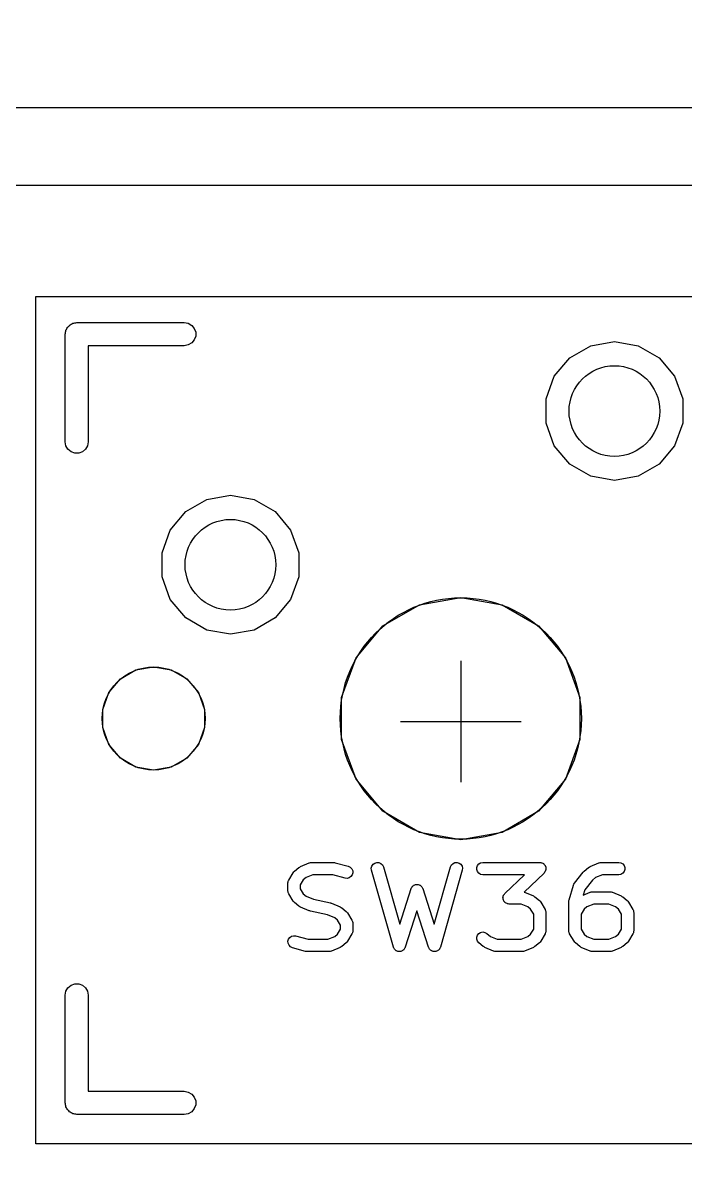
# Model space of a CAD drawing. Header units: millimetres. Extents: x 71 to 299, y 93 to 256.
# Drawn here: x 207.21 to 218.16, y 151.27 to 170.27 of the extents above; entities that cross this region are included whole.
import ezdxf

# ---------------------------------------------------------------- set-up
doc = ezdxf.new("R2010")
doc.units = ezdxf.units.MM
for name, color, linetype in [('BLACK', 7, 'Continuous'), ('PCB', 4, 'Continuous'), ('PCB_参照', 4, 'Continuous'), ('プレート', 6, 'Continuous'), ('物理キー', 7, 'Continuous')]:
    doc.layers.add(name, color=color, linetype=linetype)

# ---------------------------------------------------------------- blocks, each defined once
blk = doc.blocks.new('PCB詳細')
at = {"layer": 'BLACK'}
for p, q in [((143.721, -91.5848), (143.729, -91.5704)), ((143.729, -91.5704), (143.735, -91.5547)), ((143.735, -91.5547), (143.746, -91.542)), ((143.746, -91.542), (143.754, -91.5275)), ((143.754, -91.5275), (143.767, -91.5168)), ((143.767, -91.5168), (143.778, -91.5041)), ((143.778, -91.5041), (143.792, -91.4957)), ((143.792, -91.4957), (143.805, -91.485)), ((143.805, -91.485), (143.82, -91.4793)), ((143.82, -91.4793), (143.835, -91.471)), ((143.835, -91.471), (143.851, -91.4681)), ((143.851, -91.4681), (143.867, -91.4624)), ((143.867, -91.4624), (143.884, -91.4624)), ((143.884, -91.4624), (143.9, -91.4595)), ((143.9, -91.4595), (145.678, -91.4595)), ((145.678, -91.4595), (145.743, -91.471)), ((145.743, -91.471), (145.8, -91.5041)), ((145.8, -91.5041), (145.843, -91.5547)), ((145.843, -91.5547), (145.866, -91.6169)), ((143.709, -91.65), (143.712, -91.6336)), ((143.709, -93.428), (143.709, -91.65)), ((143.712, -91.6169), (143.718, -91.6013)), ((143.712, -91.6336), (143.712, -91.6169)), ((143.718, -91.6013), (143.721, -91.5848)), ((145.843, -91.7452), (145.8, -91.7959)), ((145.866, -91.6831), (145.843, -91.7452)), ((145.866, -91.6169), (145.866, -91.6831)), ((145.678, -91.8405), (144.09, -91.8405)), ((144.09, -91.8405), (144.09, -93.428)), ((145.743, -91.829), (145.678, -91.8405)), ((145.8, -91.7959), (145.743, -91.829)), ((152.052, -92.0411), (152.398, -91.8418)), ((152.398, -91.8418), (152.79, -91.7726)), ((152.79, -91.7726), (153.182, -91.8418)), ((153.182, -91.8418), (153.528, -92.0411)), ((151.796, -92.3463), (152.052, -92.0411)), ((153.528, -92.0411), (153.784, -92.3463)), ((151.66, -92.7208), (151.796, -92.3463)), ((153.784, -92.3463), (153.92, -92.7208)), ((151.66, -93.1192), (151.66, -92.7208)), ((153.92, -92.7208), (153.92, -93.1192)), ((151.796, -93.4937), (151.66, -93.1192)), ((153.92, -93.1192), (153.784, -93.4937)), ((143.721, -93.4932), (143.709, -93.428)), ((144.09, -93.428), (144.079, -93.4932)), ((143.754, -93.5505), (143.721, -93.4932)), ((143.805, -93.593), (143.754, -93.5505)), ((143.867, -93.6156), (143.805, -93.593)), ((143.933, -93.6156), (143.867, -93.6156)), ((143.995, -93.593), (143.933, -93.6156)), ((144.046, -93.5505), (143.995, -93.593)), ((144.079, -93.4932), (144.046, -93.5505)), ((152.052, -93.7989), (151.796, -93.4937)), ((153.784, -93.4937), (153.528, -93.7989)), ((152.398, -93.9982), (152.052, -93.7989)), ((153.528, -93.7989), (153.182, -93.9982)), ((152.79, -94.0674), (152.398, -93.9982)), ((153.182, -93.9982), (152.79, -94.0674)), ((145.702, -94.5811), (146.048, -94.3818)), ((146.048, -94.3818), (146.44, -94.3126)), ((146.44, -94.3126), (146.832, -94.3818)), ((146.832, -94.3818), (147.178, -94.5811)), ((145.446, -94.8863), (145.702, -94.5811)), ((147.178, -94.5811), (147.434, -94.8863)), ((145.31, -95.2608), (145.446, -94.8863)), ((147.434, -94.8863), (147.57, -95.2608)), ((145.31, -95.6592), (145.31, -95.2608)), ((147.57, -95.2608), (147.57, -95.6592)), ((145.446, -96.0337), (145.31, -95.6592)), ((147.57, -95.6592), (147.434, -96.0337)), ((145.702, -96.3389), (145.446, -96.0337)), ((147.434, -96.0337), (147.178, -96.3389)), ((148.963, -96.4667), (149.565, -96.1192)), ((149.565, -96.1192), (150.25, -95.9985)), ((150.25, -95.9985), (150.935, -96.1192)), ((150.935, -96.1192), (151.537, -96.4667)), ((146.048, -96.5382), (145.702, -96.3389)), ((147.178, -96.3389), (146.832, -96.5382)), ((148.517, -96.9992), (148.963, -96.4667)), ((151.537, -96.4667), (151.983, -96.9992)), ((146.44, -96.6074), (146.048, -96.5382)), ((146.832, -96.5382), (146.44, -96.6074)), ((148.279, -97.6524), (148.517, -96.9992)), ((151.983, -96.9992), (152.221, -97.6524)), ((144.621, -97.3457), (144.878, -97.1974)), ((144.878, -97.1974), (145.17, -97.1458)), ((145.17, -97.1458), (145.462, -97.1974)), ((145.462, -97.1974), (145.719, -97.3457)), ((144.43, -97.5729), (144.621, -97.3457)), ((145.719, -97.3457), (145.91, -97.5729)), ((144.329, -97.8517), (144.43, -97.5729)), ((145.91, -97.5729), (146.011, -97.8517)), ((148.279, -98.3476), (148.279, -97.6524)), ((152.221, -97.6524), (152.221, -98.3476)), ((144.329, -98.1483), (144.329, -97.8517)), ((146.011, -97.8517), (146.011, -98.1483)), ((144.43, -98.4271), (144.329, -98.1483)), ((146.011, -98.1483), (145.91, -98.4271)), ((148.517, -99.0008), (148.279, -98.3476)), ((152.221, -98.3476), (151.983, -99.0008)), ((144.621, -98.6543), (144.43, -98.4271)), ((145.91, -98.4271), (145.719, -98.6543)), ((144.878, -98.8026), (144.621, -98.6543)), ((145.719, -98.6543), (145.462, -98.8026)), ((145.17, -98.8541), (144.878, -98.8026)), ((145.462, -98.8026), (145.17, -98.8541)), ((148.963, -99.5332), (148.517, -99.0008)), ((151.983, -99.0008), (151.537, -99.5332)), ((149.565, -99.8808), (148.963, -99.5332)), ((151.537, -99.5332), (150.935, -99.8808)), ((150.25, -100.002), (149.565, -99.8808)), ((150.935, -99.8808), (150.25, -100.002)), ((147.5, -100.522), (147.572, -100.462)), ((147.572, -100.462), (147.586, -100.454)), ((147.586, -100.454), (147.598, -100.446)), ((147.598, -100.446), (147.743, -100.386)), ((147.743, -100.386), (147.746, -100.385)), ((147.746, -100.385), (147.748, -100.384)), ((147.748, -100.384), (147.763, -100.381)), ((147.763, -100.381), (147.778, -100.378)), ((147.778, -100.378), (147.78, -100.378)), ((147.78, -100.378), (147.783, -100.378)), ((147.783, -100.378), (148.145, -100.378)), ((148.145, -100.378), (148.159, -100.38)), ((148.159, -100.38), (148.173, -100.382)), ((148.173, -100.382), (148.39, -100.442)), ((148.39, -100.442), (148.422, -100.457)), ((148.422, -100.457), (148.447, -100.482)), ((148.447, -100.482), (148.462, -100.515)), ((148.77, -100.472), (148.778, -100.438)), ((148.773, -100.507), (148.77, -100.472)), ((149.136, -101.777), (148.773, -100.507)), ((148.778, -100.438), (148.798, -100.409)), ((148.798, -100.409), (148.827, -100.388)), ((148.827, -100.388), (148.861, -100.378)), ((148.861, -100.378), (148.896, -100.381)), ((148.896, -100.381), (148.928, -100.395)), ((148.928, -100.395), (148.953, -100.42)), ((148.953, -100.42), (148.969, -100.452)), ((148.969, -100.452), (149.24, -101.399)), ((149.809, -101.399), (150.08, -100.452)), ((150.275, -100.507), (149.912, -101.777)), ((150.08, -100.452), (150.095, -100.42)), ((150.095, -100.42), (150.121, -100.395)), ((150.121, -100.395), (150.153, -100.381)), ((150.153, -100.381), (150.188, -100.378)), ((150.188, -100.378), (150.222, -100.388)), ((150.222, -100.388), (150.25, -100.409)), ((150.25, -100.409), (150.27, -100.438)), ((150.27, -100.438), (150.279, -100.472)), ((150.279, -100.472), (150.275, -100.507)), ((150.513, -100.462), (150.525, -100.429)), ((150.513, -100.497), (150.513, -100.462)), ((150.525, -100.53), (150.513, -100.497)), ((150.525, -100.429), (150.548, -100.402)), ((150.548, -100.402), (150.578, -100.384)), ((150.578, -100.384), (150.613, -100.378)), ((150.613, -100.378), (151.556, -100.378)), ((151.556, -100.378), (151.571, -100.38)), ((151.571, -100.38), (151.585, -100.382)), ((151.585, -100.382), (151.588, -100.383)), ((151.588, -100.383), (151.591, -100.384)), ((151.591, -100.384), (151.604, -100.391)), ((151.604, -100.391), (151.617, -100.398)), ((151.617, -100.398), (151.619, -100.4)), ((151.619, -100.4), (151.622, -100.402)), ((151.622, -100.402), (151.631, -100.413)), ((151.631, -100.413), (151.641, -100.423)), ((151.641, -100.423), (151.642, -100.426)), ((151.642, -100.426), (151.644, -100.429)), ((151.644, -100.429), (151.649, -100.442)), ((151.649, -100.442), (151.655, -100.456)), ((151.656, -100.497), (151.651, -100.511)), ((151.655, -100.456), (151.655, -100.459)), ((151.655, -100.459), (151.656, -100.462)), ((151.656, -100.462), (151.656, -100.476)), ((151.656, -100.476), (151.657, -100.491)), ((151.657, -100.491), (151.656, -100.494)), ((151.656, -100.494), (151.656, -100.497)), ((152.29, -100.522), (152.362, -100.462)), ((152.362, -100.462), (152.375, -100.454)), ((152.375, -100.454), (152.388, -100.446)), ((152.388, -100.446), (152.533, -100.386)), ((152.533, -100.386), (152.536, -100.385)), ((152.536, -100.385), (152.538, -100.384)), ((152.538, -100.384), (152.553, -100.381)), ((152.553, -100.381), (152.568, -100.378)), ((152.568, -100.378), (152.57, -100.378)), ((152.57, -100.378), (152.572, -100.378)), ((152.572, -100.378), (152.863, -100.378)), ((152.863, -100.378), (152.897, -100.384)), ((152.897, -100.384), (152.928, -100.402)), ((152.928, -100.402), (152.951, -100.429)), ((152.951, -100.429), (152.963, -100.462)), ((152.963, -100.497), (152.951, -100.53)), ((152.963, -100.462), (152.963, -100.497)), ((147.393, -100.702), (147.395, -100.695)), ((147.395, -100.695), (147.397, -100.687)), ((147.397, -100.687), (147.402, -100.678)), ((147.402, -100.678), (147.405, -100.669)), ((147.405, -100.669), (147.478, -100.548)), ((147.478, -100.548), (147.489, -100.535)), ((147.489, -100.535), (147.5, -100.522)), ((147.643, -100.668), (147.594, -100.75)), ((147.691, -100.628), (147.643, -100.668)), ((147.803, -100.581), (147.691, -100.628)), ((148.132, -100.581), (147.803, -100.581)), ((148.336, -100.638), (148.132, -100.581)), ((148.371, -100.641), (148.336, -100.638)), ((148.405, -100.632), (148.371, -100.641)), ((148.434, -100.612), (148.405, -100.632)), ((148.455, -100.584), (148.434, -100.612)), ((148.464, -100.55), (148.455, -100.584)), ((148.462, -100.515), (148.464, -100.55)), ((150.548, -100.557), (150.525, -100.53)), ((150.578, -100.575), (150.548, -100.557)), ((150.613, -100.581), (150.578, -100.575)), ((151.302, -100.581), (150.613, -100.581)), ((150.978, -100.89), (151.302, -100.581)), ((151.626, -100.553), (151.297, -100.867)), ((151.635, -100.541), (151.626, -100.553)), ((151.644, -100.53), (151.635, -100.541)), ((151.645, -100.527), (151.644, -100.53)), ((151.647, -100.525), (151.645, -100.527)), ((151.651, -100.511), (151.647, -100.525)), ((152.13, -100.718), (152.275, -100.537)), ((152.275, -100.537), (152.283, -100.53)), ((152.283, -100.53), (152.29, -100.522)), ((152.427, -100.672), (152.301, -100.83)), ((152.48, -100.628), (152.427, -100.672)), ((152.593, -100.581), (152.48, -100.628)), ((152.863, -100.581), (152.593, -100.581)), ((152.897, -100.575), (152.863, -100.581)), ((152.928, -100.557), (152.897, -100.575)), ((152.951, -100.53), (152.928, -100.557)), ((147.391, -100.721), (147.392, -100.712)), ((147.391, -100.842), (147.391, -100.721)), ((147.392, -100.852), (147.391, -100.842)), ((147.392, -100.712), (147.393, -100.702)), ((147.393, -100.862), (147.392, -100.852)), ((147.395, -100.869), (147.393, -100.862)), ((147.397, -100.877), (147.395, -100.869)), ((147.402, -100.886), (147.397, -100.877)), ((147.405, -100.895), (147.402, -100.886)), ((147.594, -100.75), (147.594, -100.814)), ((147.594, -100.814), (147.643, -100.896)), ((149.24, -101.399), (149.428, -100.811)), ((149.428, -100.811), (149.429, -100.808)), ((149.429, -100.808), (149.43, -100.804)), ((149.43, -100.804), (149.438, -100.792)), ((149.438, -100.792), (149.444, -100.78)), ((149.444, -100.78), (149.447, -100.777)), ((149.447, -100.777), (149.449, -100.774)), ((149.449, -100.774), (149.46, -100.766)), ((149.46, -100.766), (149.47, -100.756)), ((149.47, -100.756), (149.474, -100.755)), ((149.474, -100.755), (149.477, -100.752)), ((149.477, -100.752), (149.49, -100.748)), ((149.49, -100.748), (149.503, -100.743)), ((149.503, -100.743), (149.507, -100.743)), ((149.507, -100.743), (149.511, -100.742)), ((149.511, -100.742), (149.524, -100.742)), ((149.524, -100.742), (149.538, -100.742)), ((149.538, -100.742), (149.542, -100.743)), ((149.542, -100.743), (149.546, -100.743)), ((149.546, -100.743), (149.559, -100.748)), ((149.559, -100.748), (149.572, -100.752)), ((149.572, -100.752), (149.575, -100.755)), ((149.575, -100.755), (149.579, -100.756)), ((149.579, -100.756), (149.589, -100.766)), ((149.589, -100.766), (149.599, -100.774)), ((149.599, -100.774), (149.602, -100.777)), ((149.602, -100.777), (149.605, -100.78)), ((149.605, -100.78), (149.611, -100.792)), ((149.611, -100.792), (149.618, -100.804)), ((149.618, -100.804), (149.619, -100.808)), ((149.619, -100.808), (149.621, -100.811)), ((149.621, -100.811), (149.809, -101.399)), ((151.297, -100.867), (151.301, -100.868)), ((151.301, -100.868), (151.303, -100.869)), ((151.303, -100.869), (151.305, -100.87)), ((151.305, -100.87), (151.45, -100.93)), ((152.04, -100.995), (152.112, -100.753)), ((152.112, -100.753), (152.113, -100.751)), ((152.113, -100.749), (152.121, -100.735)), ((152.113, -100.751), (152.113, -100.749)), ((152.121, -100.735), (152.128, -100.721)), ((152.128, -100.721), (152.129, -100.72)), ((152.129, -100.72), (152.13, -100.718)), ((152.301, -100.83), (152.275, -100.917)), ((152.275, -100.917), (152.388, -100.87)), ((152.388, -100.87), (152.39, -100.869)), ((152.39, -100.869), (152.392, -100.868)), ((152.392, -100.868), (152.408, -100.865)), ((152.408, -100.865), (152.422, -100.862)), ((152.422, -100.862), (152.425, -100.862)), ((152.425, -100.862), (152.427, -100.862)), ((152.427, -100.862), (152.717, -100.862)), ((152.717, -100.862), (152.72, -100.862)), ((152.72, -100.862), (152.722, -100.862)), ((152.722, -100.862), (152.737, -100.865)), ((152.737, -100.865), (152.752, -100.868)), ((152.752, -100.868), (152.754, -100.869)), ((152.754, -100.869), (152.757, -100.87)), ((152.757, -100.87), (152.902, -100.93)), ((147.478, -101.016), (147.405, -100.895)), ((147.489, -101.028), (147.478, -101.016)), ((147.5, -101.041), (147.489, -101.028)), ((147.572, -101.102), (147.5, -101.041)), ((147.643, -100.896), (147.691, -100.936)), ((147.691, -100.936), (147.813, -100.987)), ((147.813, -100.987), (148.094, -101.045)), ((148.094, -101.045), (148.103, -101.049)), ((148.103, -101.049), (148.112, -101.051)), ((148.112, -101.051), (148.257, -101.111)), ((150.947, -100.952), (150.948, -100.949)), ((150.948, -100.966), (150.947, -100.952)), ((150.948, -100.946), (150.953, -100.932)), ((150.948, -100.949), (150.948, -100.946)), ((150.948, -100.981), (150.948, -100.966)), ((150.949, -100.984), (150.948, -100.981)), ((150.95, -100.987), (150.949, -100.984)), ((150.955, -101.001), (150.95, -100.987)), ((150.953, -100.932), (150.957, -100.918)), ((150.96, -101.014), (150.955, -101.001)), ((150.957, -100.918), (150.959, -100.916)), ((150.959, -100.916), (150.96, -100.913)), ((150.96, -100.913), (150.97, -100.901)), ((150.962, -101.017), (150.96, -101.014)), ((150.964, -101.02), (150.962, -101.017)), ((150.974, -101.03), (150.964, -101.02)), ((150.97, -100.901), (150.978, -100.89)), ((150.983, -101.041), (150.974, -101.03)), ((150.986, -101.043), (150.983, -101.041)), ((150.988, -101.045), (150.986, -101.043)), ((151.001, -101.052), (150.988, -101.045)), ((151.014, -101.059), (151.001, -101.052)), ((151.017, -101.059), (151.014, -101.059)), ((151.02, -101.061), (151.017, -101.059)), ((151.034, -101.062), (151.02, -101.061)), ((151.048, -101.065), (151.034, -101.062)), ((151.246, -101.065), (151.048, -101.065)), ((151.358, -101.112), (151.246, -101.065)), ((151.45, -100.93), (151.463, -100.938)), ((151.463, -100.938), (151.476, -100.946)), ((151.476, -100.946), (151.549, -101.006)), ((151.549, -101.006), (151.56, -101.019)), ((151.56, -101.019), (151.571, -101.032)), ((151.571, -101.032), (151.643, -101.153)), ((152.035, -101.024), (152.038, -101.009)), ((152.035, -101.508), (152.035, -101.024)), ((152.038, -101.009), (152.04, -100.995)), ((152.447, -101.065), (152.335, -101.112)), ((152.697, -101.065), (152.447, -101.065)), ((152.809, -101.112), (152.697, -101.065)), ((152.902, -100.93), (152.914, -100.938)), ((152.914, -100.938), (152.928, -100.946)), ((152.928, -100.946), (153, -101.006)), ((153, -101.006), (153.011, -101.019)), ((153.011, -101.019), (153.022, -101.032)), ((153.022, -101.032), (153.095, -101.153)), ((147.586, -101.109), (147.572, -101.102)), ((147.598, -101.118), (147.586, -101.109)), ((147.743, -101.178), (147.598, -101.118)), ((147.753, -101.18), (147.743, -101.178)), ((147.762, -101.184), (147.753, -101.18)), ((148.043, -101.242), (147.762, -101.184)), ((148.165, -101.293), (148.043, -101.242)), ((148.257, -101.111), (148.27, -101.12)), ((148.27, -101.12), (148.283, -101.127)), ((148.283, -101.127), (148.356, -101.188)), ((148.356, -101.188), (148.367, -101.201)), ((148.367, -101.201), (148.378, -101.213)), ((148.378, -101.213), (148.45, -101.334)), ((149.524, -101.176), (149.331, -101.78)), ((149.718, -101.78), (149.524, -101.176)), ((151.405, -101.151), (151.358, -101.112)), ((151.455, -101.233), (151.405, -101.151)), ((151.455, -101.479), (151.455, -101.233)), ((151.643, -101.153), (151.647, -101.162)), ((151.647, -101.162), (151.652, -101.17)), ((151.652, -101.17), (151.653, -101.178)), ((151.653, -101.178), (151.656, -101.186)), ((151.656, -101.186), (151.656, -101.196)), ((151.656, -101.196), (151.658, -101.205)), ((151.658, -101.205), (151.658, -101.508)), ((152.288, -101.151), (152.238, -101.233)), ((152.238, -101.233), (152.238, -101.479)), ((152.335, -101.112), (152.288, -101.151)), ((152.857, -101.151), (152.809, -101.112)), ((152.906, -101.233), (152.857, -101.151)), ((152.906, -101.479), (152.906, -101.233)), ((153.095, -101.153), (153.098, -101.162)), ((153.098, -101.162), (153.103, -101.17)), ((153.103, -101.17), (153.105, -101.178)), ((153.105, -101.178), (153.107, -101.186)), ((153.107, -101.186), (153.108, -101.196)), ((153.108, -101.196), (153.109, -101.205)), ((153.109, -101.205), (153.109, -101.508)), ((148.212, -101.333), (148.165, -101.293)), ((148.262, -101.415), (148.212, -101.333)), ((148.262, -101.479), (148.262, -101.415)), ((148.45, -101.334), (148.454, -101.343)), ((148.454, -101.343), (148.459, -101.352)), ((148.459, -101.352), (148.46, -101.36)), ((148.46, -101.36), (148.463, -101.367)), ((148.463, -101.367), (148.463, -101.377)), ((148.463, -101.377), (148.465, -101.387)), ((148.465, -101.387), (148.465, -101.508)), ((147.391, -101.679), (147.401, -101.645)), ((147.401, -101.645), (147.421, -101.617)), ((147.421, -101.617), (147.45, -101.597)), ((147.45, -101.597), (147.484, -101.588)), ((147.484, -101.588), (147.519, -101.591)), ((147.519, -101.591), (147.724, -101.648)), ((147.724, -101.648), (148.053, -101.648)), ((148.053, -101.648), (148.165, -101.601)), ((148.165, -101.601), (148.212, -101.562)), ((148.212, -101.562), (148.262, -101.479)), ((148.45, -101.56), (148.378, -101.681)), ((148.454, -101.551), (148.45, -101.56)), ((148.459, -101.542), (148.454, -101.551)), ((148.46, -101.534), (148.459, -101.542)), ((148.463, -101.527), (148.46, -101.534)), ((148.465, -101.508), (148.463, -101.517)), ((148.463, -101.517), (148.463, -101.527)), ((150.513, -101.611), (150.525, -101.578)), ((150.513, -101.647), (150.513, -101.611)), ((150.525, -101.68), (150.513, -101.647)), ((150.525, -101.578), (150.547, -101.551)), ((150.547, -101.551), (150.578, -101.533)), ((150.578, -101.533), (150.613, -101.527)), ((150.613, -101.527), (150.647, -101.533)), ((150.647, -101.533), (150.678, -101.551)), ((150.678, -101.551), (150.739, -101.601)), ((150.739, -101.601), (150.851, -101.648)), ((150.851, -101.648), (151.246, -101.648)), ((151.246, -101.648), (151.358, -101.601)), ((151.358, -101.601), (151.405, -101.562)), ((151.405, -101.562), (151.455, -101.479)), ((151.643, -101.56), (151.571, -101.681)), ((151.647, -101.551), (151.643, -101.56)), ((151.652, -101.542), (151.647, -101.551)), ((151.653, -101.534), (151.652, -101.542)), ((151.656, -101.527), (151.653, -101.534)), ((151.658, -101.508), (151.656, -101.517)), ((151.656, -101.517), (151.656, -101.527)), ((152.037, -101.517), (152.035, -101.508)), ((152.037, -101.527), (152.037, -101.517)), ((152.04, -101.534), (152.037, -101.527)), ((152.041, -101.542), (152.04, -101.534)), ((152.046, -101.551), (152.041, -101.542)), ((152.05, -101.56), (152.046, -101.551)), ((152.122, -101.681), (152.05, -101.56)), ((152.238, -101.479), (152.288, -101.562)), ((152.288, -101.562), (152.335, -101.601)), ((152.335, -101.601), (152.447, -101.648)), ((152.447, -101.648), (152.697, -101.648)), ((152.697, -101.648), (152.809, -101.601)), ((152.809, -101.601), (152.857, -101.562)), ((152.857, -101.562), (152.906, -101.479)), ((153.095, -101.56), (153.022, -101.681)), ((153.098, -101.551), (153.095, -101.56)), ((153.103, -101.542), (153.098, -101.551)), ((153.105, -101.534), (153.103, -101.542)), ((153.107, -101.527), (153.105, -101.534)), ((153.108, -101.517), (153.107, -101.527)), ((153.109, -101.508), (153.108, -101.517)), ((147.394, -101.714), (147.391, -101.679)), ((147.409, -101.747), (147.394, -101.714)), ((147.433, -101.772), (147.409, -101.747)), ((147.465, -101.787), (147.433, -101.772)), ((147.683, -101.847), (147.465, -101.787)), ((148.257, -101.783), (148.112, -101.843)), ((148.27, -101.775), (148.257, -101.783)), ((148.283, -101.767), (148.27, -101.775)), ((148.356, -101.707), (148.283, -101.767)), ((148.367, -101.694), (148.356, -101.707)), ((148.378, -101.681), (148.367, -101.694)), ((149.139, -101.783), (149.136, -101.777)), ((149.14, -101.788), (149.139, -101.783)), ((149.146, -101.798), (149.14, -101.788)), ((149.152, -101.809), (149.146, -101.798)), ((149.156, -101.813), (149.152, -101.809)), ((149.159, -101.818), (149.156, -101.813)), ((149.168, -101.825), (149.159, -101.818)), ((149.177, -101.834), (149.168, -101.825)), ((149.182, -101.836), (149.177, -101.834)), ((149.187, -101.839), (149.182, -101.836)), ((149.198, -101.843), (149.187, -101.839)), ((149.283, -101.838), (149.278, -101.841)), ((149.288, -101.835), (149.283, -101.838)), ((149.297, -101.827), (149.288, -101.835)), ((149.307, -101.82), (149.297, -101.827)), ((149.31, -101.816), (149.307, -101.82)), ((149.314, -101.812), (149.31, -101.816)), ((149.32, -101.801), (149.314, -101.812)), ((149.327, -101.791), (149.32, -101.801)), ((149.328, -101.785), (149.327, -101.791)), ((149.331, -101.78), (149.328, -101.785)), ((149.72, -101.785), (149.718, -101.78)), ((149.722, -101.791), (149.72, -101.785)), ((149.729, -101.801), (149.722, -101.791)), ((149.734, -101.812), (149.729, -101.801)), ((149.738, -101.816), (149.734, -101.812)), ((149.742, -101.82), (149.738, -101.816)), ((149.751, -101.827), (149.742, -101.82)), ((149.76, -101.835), (149.751, -101.827)), ((149.766, -101.838), (149.76, -101.835)), ((149.77, -101.841), (149.766, -101.838)), ((149.862, -101.839), (149.85, -101.843)), ((149.866, -101.836), (149.862, -101.839)), ((149.871, -101.834), (149.866, -101.836)), ((149.88, -101.825), (149.871, -101.834)), ((149.89, -101.818), (149.88, -101.825)), ((149.893, -101.813), (149.89, -101.818)), ((149.897, -101.809), (149.893, -101.813)), ((149.902, -101.798), (149.897, -101.809)), ((149.909, -101.788), (149.902, -101.798)), ((149.91, -101.783), (149.909, -101.788)), ((149.912, -101.777), (149.91, -101.783)), ((150.548, -101.707), (150.525, -101.68)), ((150.62, -101.767), (150.548, -101.707)), ((150.634, -101.775), (150.62, -101.767)), ((150.646, -101.783), (150.634, -101.775)), ((150.791, -101.843), (150.646, -101.783)), ((151.45, -101.783), (151.305, -101.843)), ((151.463, -101.775), (151.45, -101.783)), ((151.476, -101.767), (151.463, -101.775)), ((151.549, -101.707), (151.476, -101.767)), ((151.56, -101.694), (151.549, -101.707)), ((151.571, -101.681), (151.56, -101.694)), ((152.133, -101.694), (152.122, -101.681)), ((152.144, -101.707), (152.133, -101.694)), ((152.217, -101.767), (152.144, -101.707)), ((152.23, -101.775), (152.217, -101.767)), ((152.243, -101.783), (152.23, -101.775)), ((152.388, -101.843), (152.243, -101.783)), ((152.902, -101.783), (152.757, -101.843)), ((152.914, -101.775), (152.902, -101.783)), ((152.928, -101.767), (152.914, -101.775)), ((153, -101.707), (152.928, -101.767)), ((153.011, -101.694), (153, -101.707)), ((153.022, -101.681), (153.011, -101.694)), ((147.696, -101.849), (147.683, -101.847)), ((147.71, -101.851), (147.696, -101.849)), ((148.073, -101.851), (147.71, -101.851)), ((148.075, -101.851), (148.073, -101.851)), ((148.078, -101.851), (148.075, -101.851)), ((148.092, -101.848), (148.078, -101.851)), ((148.108, -101.845), (148.092, -101.848)), ((148.11, -101.844), (148.108, -101.845)), ((148.112, -101.843), (148.11, -101.844)), ((149.209, -101.848), (149.198, -101.843)), ((149.215, -101.848), (149.209, -101.848)), ((149.22, -101.85), (149.215, -101.848)), ((149.232, -101.85), (149.22, -101.85)), ((149.245, -101.851), (149.232, -101.85)), ((149.25, -101.849), (149.245, -101.851)), ((149.256, -101.849), (149.25, -101.849)), ((149.267, -101.844), (149.256, -101.849)), ((149.278, -101.841), (149.267, -101.844)), ((149.782, -101.844), (149.77, -101.841)), ((149.793, -101.849), (149.782, -101.844)), ((149.799, -101.849), (149.793, -101.849)), ((149.804, -101.851), (149.799, -101.849)), ((149.816, -101.85), (149.804, -101.851)), ((149.828, -101.85), (149.816, -101.85)), ((149.834, -101.848), (149.828, -101.85)), ((149.839, -101.848), (149.834, -101.848)), ((149.85, -101.843), (149.839, -101.848)), ((150.794, -101.844), (150.791, -101.843)), ((150.796, -101.845), (150.794, -101.844)), ((150.811, -101.848), (150.796, -101.845)), ((150.826, -101.851), (150.811, -101.848)), ((150.828, -101.851), (150.826, -101.851)), ((150.831, -101.851), (150.828, -101.851)), ((151.266, -101.851), (150.831, -101.851)), ((151.268, -101.851), (151.266, -101.851)), ((151.271, -101.851), (151.268, -101.851)), ((151.286, -101.848), (151.271, -101.851)), ((151.301, -101.845), (151.286, -101.848)), ((151.303, -101.844), (151.301, -101.845)), ((151.305, -101.843), (151.303, -101.844)), ((152.39, -101.844), (152.388, -101.843)), ((152.392, -101.845), (152.39, -101.844)), ((152.408, -101.848), (152.392, -101.845)), ((152.422, -101.851), (152.408, -101.848)), ((152.425, -101.851), (152.422, -101.851)), ((152.427, -101.851), (152.425, -101.851)), ((152.717, -101.851), (152.427, -101.851)), ((152.72, -101.851), (152.717, -101.851)), ((152.722, -101.851), (152.72, -101.851)), ((152.737, -101.848), (152.722, -101.851)), ((152.752, -101.845), (152.737, -101.848)), ((152.754, -101.844), (152.752, -101.845)), ((152.757, -101.843), (152.754, -101.844)), ((143.754, -102.45), (143.805, -102.407)), ((143.805, -102.407), (143.867, -102.384)), ((143.867, -102.384), (143.933, -102.384)), ((143.933, -102.384), (143.995, -102.407)), ((143.995, -102.407), (144.046, -102.45)), ((143.709, -102.572), (143.721, -102.507)), ((143.709, -104.35), (143.709, -102.572)), ((143.721, -102.507), (143.754, -102.45)), ((144.046, -102.45), (144.079, -102.507)), ((144.079, -102.507), (144.09, -102.572)), ((144.09, -102.572), (144.09, -104.159)), ((144.09, -104.159), (145.678, -104.159)), ((145.678, -104.159), (145.743, -104.171)), ((145.743, -104.171), (145.8, -104.204)), ((145.8, -104.204), (145.843, -104.255)), ((145.843, -104.255), (145.866, -104.317)), ((143.712, -104.366), (143.709, -104.35)), ((143.712, -104.383), (143.712, -104.366)), ((143.718, -104.399), (143.712, -104.383)), ((143.721, -104.415), (143.718, -104.399)), ((143.729, -104.43), (143.721, -104.415)), ((143.735, -104.445), (143.729, -104.43)), ((143.746, -104.458), (143.735, -104.445)), ((143.754, -104.472), (143.746, -104.458)), ((143.767, -104.483), (143.754, -104.472)), ((143.778, -104.496), (143.767, -104.483)), ((143.792, -104.504), (143.778, -104.496)), ((145.8, -104.496), (145.743, -104.529)), ((145.843, -104.445), (145.8, -104.496)), ((145.866, -104.383), (145.843, -104.445)), ((145.866, -104.317), (145.866, -104.383)), ((143.805, -104.515), (143.792, -104.504)), ((143.82, -104.521), (143.805, -104.515)), ((143.835, -104.529), (143.82, -104.521)), ((143.851, -104.532), (143.835, -104.529)), ((143.867, -104.538), (143.851, -104.532)), ((143.884, -104.538), (143.867, -104.538)), ((143.9, -104.54), (143.884, -104.538)), ((145.678, -104.54), (143.9, -104.54)), ((145.743, -104.529), (145.678, -104.54))]:
    blk.add_line(p, q, dxfattribs=at)
for centre, radius in [((152.79, -92.92), 0.7493), ((146.44, -95.46), 0.7493), ((150.25, -98), 1.9939), ((145.17, -98), 0.8509)]:
    blk.add_circle(centre, radius, dxfattribs=at)
blk = doc.blocks.new('A$C28663')
at = {"layer": 'PCB'}
blk.add_blockref('PCB詳細', (-35.075, 145.925), dxfattribs=at)

msp = doc.modelspace()

# ---------------------------------------------------------------- linework, layer by layer
at = {"layer": 'プレート'}
msp.add_lwpolyline([(207.422, 151.757), (207.422, 165.757), (221.422, 165.757), (221.422, 151.757)], close=True, dxfattribs=at)
at = {"layer": '物理キー', "color": 7}
for points in [[(200.838, 186.594), (218.56, 186.594), (218.56, 168.872), (200.838, 168.872), (200.838, 186.594)], [(205.588, 167.594), (223.31, 167.594), (223.31, 149.872), (205.588, 149.872), (205.588, 167.594)]]:
    msp.add_lwpolyline(points, close=True, dxfattribs=at)
for points in [[(214.449, 159.733), (214.449, 157.733)], [(213.449, 158.733), (215.449, 158.733), (215.449, 158.733), (215.449, 158.733)]]:
    msp.add_lwpolyline(points, dxfattribs=at)

# ---------------------------------------------------------------- block references
at = {"layer": 'PCB_参照'}
msp.add_blockref('A$C28663', (99.274, 110.857), dxfattribs=at)

doc.saveas('drawing.dxf')
